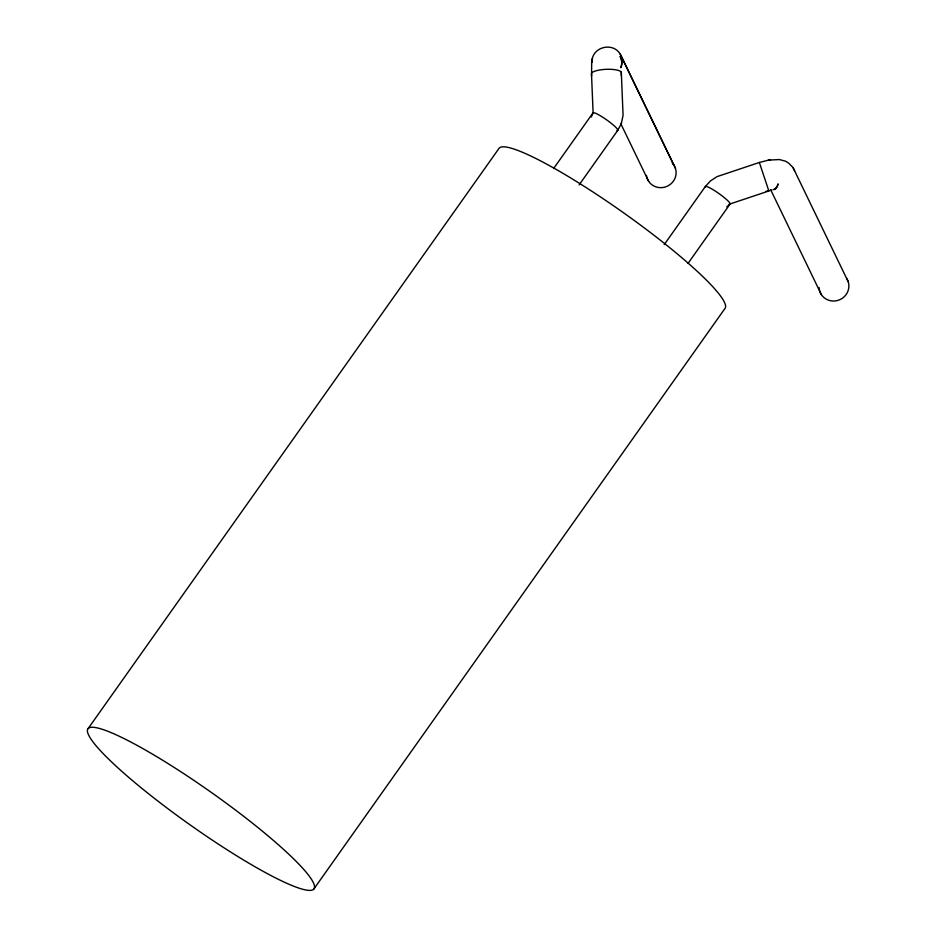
<?xml version="1.0" encoding="UTF-8"?>
<svg xmlns="http://www.w3.org/2000/svg" width="937" height="937" viewBox="0 0 937 937"><rect width="100%" height="100%" fill="white"/><g stroke="black" fill="none" stroke-linecap="round" stroke-linejoin="round"><path stroke-width="1.41" d="M848.219 281.756L793.03 167.559L788.708 163.179L785.663 161.234L779.373 159.548L768.68 160.098L759.345 162.476L768.855 190.972L730.251 203.891M621.325 75.522L621.348 74.023M591.692 61.666L591.563 76.108M592.477 58.375L592.067 59.663A15.226 14.629 18.1 0 0 591.856 62.275M88.113 728.599L499.187 148.14A138.477 19.372 35.3 0 1 624.756 213.648A138.477 19.372 35.3 0 1 724.875 308.613L313.813 889.072A138.477 19.372 35.3 0 1 133.522 781.47A138.477 19.372 35.3 0 1 155.554 755.96A138.477 19.372 35.3 0 1 313.813 889.072M553.615 168.531L593.062 112.815L591.306 116.973M579.136 184.894L617.752 130.372L621.336 123.602L623.07 115.251L621.301 72.196M664.228 244.592L705.362 186.51L710.597 180.818L717.11 176.601L759.345 162.476M688.074 263.332L730.04 204.055L726.784 206.878M771.655 190.141L766.021 191.359M673.82 164.982L620.306 54.299C613.512 42.27 594.023 46.218 592.055 59.734A15.015 13.797 10.6 0 0 591.891 62.076M770.601 189.602L821.398 294.675M675.448 168.379L620.306 54.299M620.657 123.438L648.615 181.286M793.03 167.559L794.658 170.944M616.968 130.489A15.144 2.12 35.3 0 0 606.801 119.983A15.144 2.12 35.3 0 0 593.133 113.529L591.516 74.292A15.226 3.947 -2.4 0 1 594.573 71.271A14.945 3.877 -2.4 0 1 615.632 69.795A15.226 3.947 -2.4 0 1 621.266 73.215M705.42 187.224A15.144 2.12 35.3 0 1 719.101 193.678A15.144 2.12 35.3 0 1 729.267 204.184M774.36 189.567A15.238 6.817 80.5 0 0 778.143 183.863L778.108 183.863A15.015 8.328 83.3 0 1 773.084 189.719M768.691 160.098A15.238 6.817 80.5 0 1 770.472 160.098L770.437 160.086A15.015 8.328 83.3 0 0 768.258 160.145M846.591 278.359A15.015 14.418 -25.8 0 1 838.416 300.238A15.015 14.418 -25.8 0 1 819.102 287.565M620.915 67.71A15.226 14.629 18.1 0 0 620.809 57.719L620.13 56.431L620.821 57.707A15.015 13.797 10.6 0 1 621.032 67.113M672.239 163.015A15.015 14.418 -25.8 0 1 667.472 186.123A15.015 14.418 -25.8 0 1 646.436 175.442"/></g></svg>
